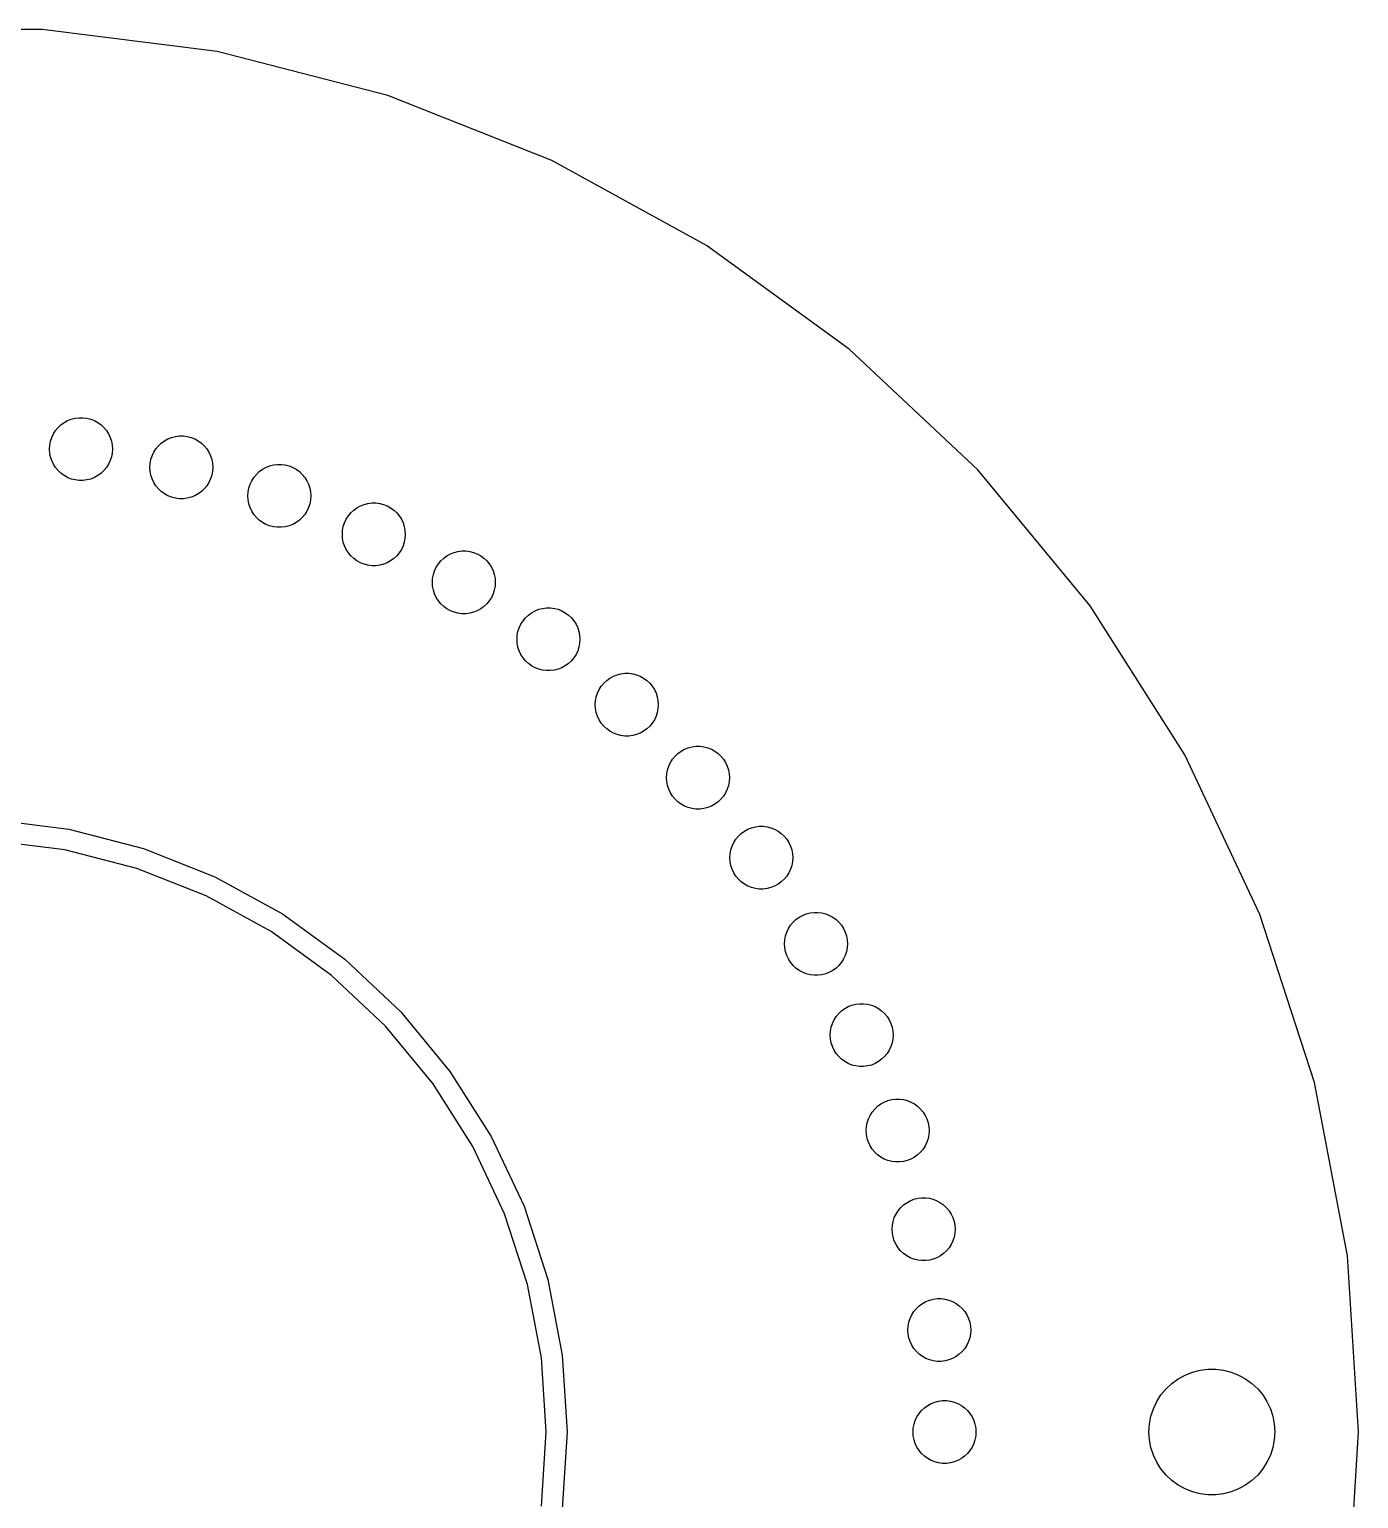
# Model space of a CAD drawing. Header units: metres. Extents: x -67 to 67, y -67 to 226.
# Drawn here: x 3.6 to 67, y -3.2 to 66.9 of the extents above; entities that cross this region are included whole.
import ezdxf

# ---------------------------------------------------------------- set-up
doc = ezdxf.new("R2010")
doc.units = ezdxf.units.M

msp = doc.modelspace()

# ---------------------------------------------------------------- linework, layer by layer
for p, q in [((4.20695, 66.8678), (-4.20695, 66.8678)), ((12.5545, 65.8132), (4.20695, 66.8678)), ((20.7041, 63.7208), (12.5545, 65.8132)), ((28.5272, 60.6234), (20.7041, 63.7208)), ((35.9004, 56.57), (28.5272, 60.6234)), ((42.7074, 51.6244), (35.9004, 56.57)), ((48.8409, 45.8647), (42.7074, 51.6244)), ((5.60329, 48.2855), (5.78574, 48.3323)), ((5.78574, 48.3323), (5.97263, 48.3559)), ((5.97263, 48.3559), (6.161, 48.3559)), ((6.161, 48.3559), (6.34789, 48.3323)), ((6.34789, 48.3323), (6.53033, 48.2855)), ((4.75235, 47.5815), (4.85329, 47.7406)), ((4.85329, 47.7406), (4.97336, 47.8857)), ((4.97336, 47.8857), (5.11067, 48.0147)), ((5.11067, 48.0147), (5.26308, 48.1254)), ((5.26308, 48.1254), (5.42815, 48.2161)), ((5.42815, 48.2161), (5.60329, 48.2855)), ((6.53033, 48.2855), (6.70549, 48.2161)), ((6.70549, 48.2161), (6.87056, 48.1254)), ((6.87056, 48.1254), (7.02295, 48.0147)), ((7.02295, 48.0147), (7.16026, 47.8857)), ((7.16026, 47.8857), (7.28033, 47.7406)), ((7.28033, 47.7406), (7.38127, 47.5815)), ((4.56682, 46.8589), (4.57864, 47.0469)), ((4.57864, 47.0469), (4.61394, 47.2319)), ((4.61394, 47.2319), (4.67215, 47.4111)), ((4.67215, 47.4111), (4.75235, 47.5815)), ((7.38127, 47.5815), (7.46149, 47.4111)), ((7.46149, 47.4111), (7.51968, 47.2319)), ((7.51968, 47.2319), (7.55499, 47.0469)), ((7.55499, 47.0469), (7.56682, 46.8589)), ((9.63921, 46.8684), (9.75929, 47.0135)), ((9.75929, 47.0135), (9.89661, 47.1425)), ((9.89661, 47.1425), (10.049, 47.2532)), ((10.049, 47.2532), (10.2141, 47.344)), ((10.2141, 47.344), (10.3892, 47.4133)), ((10.3892, 47.4133), (10.5717, 47.4602)), ((10.5717, 47.4602), (10.7585, 47.4838)), ((10.7585, 47.4838), (10.9469, 47.4838)), ((10.9469, 47.4838), (11.1338, 47.4602)), ((11.1338, 47.4602), (11.3163, 47.4133)), ((11.3163, 47.4133), (11.4914, 47.344)), ((11.4914, 47.344), (11.6565, 47.2532)), ((11.6565, 47.2532), (11.8089, 47.1425)), ((11.8089, 47.1425), (11.9462, 47.0135)), ((11.9462, 47.0135), (12.0663, 46.8684)), ((4.57864, 46.6709), (4.56682, 46.8589)), ((4.61394, 46.4859), (4.57864, 46.6709)), ((4.67215, 46.3067), (4.61394, 46.4859)), ((4.75235, 46.1363), (4.67215, 46.3067)), ((7.46149, 46.3067), (7.38127, 46.1363)), ((7.51968, 46.4859), (7.46149, 46.3067)), ((7.55499, 46.6709), (7.51968, 46.4859)), ((7.56682, 46.8589), (7.55499, 46.6709)), ((9.36456, 46.1747), (9.39986, 46.3598)), ((9.39986, 46.3598), (9.45807, 46.5389)), ((9.45807, 46.5389), (9.53828, 46.7094)), ((9.53828, 46.7094), (9.63921, 46.8684)), ((12.0663, 46.8684), (12.1672, 46.7094)), ((12.1672, 46.7094), (12.2474, 46.5389)), ((12.2474, 46.5389), (12.3056, 46.3598)), ((12.3056, 46.3598), (12.3409, 46.1747)), ((4.85329, 45.9772), (4.75235, 46.1363)), ((4.97336, 45.8321), (4.85329, 45.9772)), ((5.11067, 45.7031), (4.97336, 45.8321)), ((5.26308, 45.5924), (5.11067, 45.7031)), ((5.42815, 45.5016), (5.26308, 45.5924)), ((6.87056, 45.5924), (6.70549, 45.5016)), ((7.02295, 45.7031), (6.87056, 45.5924)), ((7.16026, 45.8321), (7.02295, 45.7031)), ((7.28033, 45.9772), (7.16026, 45.8321)), ((7.38127, 46.1363), (7.28033, 45.9772)), ((9.35274, 45.9867), (9.36456, 46.1747)), ((9.36456, 45.7987), (9.35274, 45.9867)), ((9.39986, 45.6137), (9.36456, 45.7987)), ((9.45807, 45.4346), (9.39986, 45.6137)), ((12.3056, 45.6137), (12.2474, 45.4346)), ((12.3409, 45.7987), (12.3056, 45.6137)), ((12.3409, 46.1747), (12.3527, 45.9867)), ((12.3527, 45.9867), (12.3409, 45.7987)), ((14.3101, 45.5088), (14.4302, 45.6539)), ((14.4302, 45.6539), (14.5675, 45.7829)), ((14.5675, 45.7829), (14.7199, 45.8936)), ((14.7199, 45.8936), (14.8849, 45.9843)), ((14.8849, 45.9843), (15.0601, 46.0537)), ((15.0601, 46.0537), (15.2426, 46.1005)), ((15.2426, 46.1005), (15.4294, 46.1241)), ((15.4294, 46.1241), (15.6178, 46.1241)), ((15.6178, 46.1241), (15.8047, 46.1005)), ((15.8047, 46.1005), (15.9872, 46.0537)), ((15.9872, 46.0537), (16.1623, 45.9843)), ((16.1623, 45.9843), (16.3274, 45.8936)), ((16.3274, 45.8936), (16.4798, 45.7829)), ((16.4798, 45.7829), (16.6171, 45.6539)), ((16.6171, 45.6539), (16.7372, 45.5088)), ((54.2041, 39.3816), (48.8409, 45.8647)), ((5.60329, 45.4323), (5.42815, 45.5016)), ((5.78574, 45.3855), (5.60329, 45.4323)), ((5.97263, 45.3618), (5.78574, 45.3855)), ((6.161, 45.3618), (5.97263, 45.3618)), ((6.34789, 45.3855), (6.161, 45.3618)), ((6.53033, 45.4323), (6.34789, 45.3855)), ((6.70549, 45.5016), (6.53033, 45.4323)), ((9.53828, 45.2641), (9.45807, 45.4346)), ((9.63921, 45.1051), (9.53828, 45.2641)), ((9.75929, 44.9599), (9.63921, 45.1051)), ((9.89661, 44.831), (9.75929, 44.9599)), ((10.049, 44.7202), (9.89661, 44.831)), ((11.8089, 44.831), (11.6565, 44.7202)), ((11.9462, 44.9599), (11.8089, 44.831)), ((12.0663, 45.1051), (11.9462, 44.9599)), ((12.1672, 45.2641), (12.0663, 45.1051)), ((12.2474, 45.4346), (12.1672, 45.2641)), ((14.0354, 44.8151), (14.0707, 45.0002)), ((14.0707, 45.0002), (14.129, 45.1793)), ((14.129, 45.1793), (14.2092, 45.3497)), ((14.2092, 45.3497), (14.3101, 45.5088)), ((16.7372, 45.5088), (16.8381, 45.3497)), ((16.8381, 45.3497), (16.9183, 45.1793)), ((16.9183, 45.1793), (16.9765, 45.0002)), ((16.9765, 45.0002), (17.0118, 44.8151)), ((10.2141, 44.6295), (10.049, 44.7202)), ((10.3892, 44.5602), (10.2141, 44.6295)), ((10.5717, 44.5133), (10.3892, 44.5602)), ((10.7585, 44.4897), (10.5717, 44.5133)), ((10.9469, 44.4897), (10.7585, 44.4897)), ((11.1338, 44.5133), (10.9469, 44.4897)), ((11.3163, 44.5602), (11.1338, 44.5133)), ((11.4914, 44.6295), (11.3163, 44.5602)), ((11.6565, 44.7202), (11.4914, 44.6295)), ((14.0236, 44.6271), (14.0354, 44.8151)), ((14.0354, 44.4391), (14.0236, 44.6271)), ((14.0707, 44.2541), (14.0354, 44.4391)), ((14.129, 44.0749), (14.0707, 44.2541)), ((16.9765, 44.2541), (16.9183, 44.0749)), ((17.0118, 44.4391), (16.9765, 44.2541)), ((17.0118, 44.8151), (17.0236, 44.6271)), ((17.0236, 44.6271), (17.0118, 44.4391)), ((19.2262, 44.0609), (19.3913, 44.1517)), ((19.3913, 44.1517), (19.5664, 44.221)), ((19.5664, 44.221), (19.7489, 44.2679)), ((19.7489, 44.2679), (19.9358, 44.2915)), ((19.9358, 44.2915), (20.1241, 44.2915)), ((20.1241, 44.2915), (20.311, 44.2679)), ((20.311, 44.2679), (20.4935, 44.221)), ((20.4935, 44.221), (20.6686, 44.1517)), ((20.6686, 44.1517), (20.8337, 44.0609)), ((14.2092, 43.9045), (14.129, 44.0749)), ((14.3101, 43.7454), (14.2092, 43.9045)), ((14.4302, 43.6003), (14.3101, 43.7454)), ((14.5675, 43.4713), (14.4302, 43.6003)), ((14.7199, 43.3606), (14.5675, 43.4713)), ((16.4798, 43.4713), (16.3274, 43.3606)), ((16.6171, 43.6003), (16.4798, 43.4713)), ((16.7372, 43.7454), (16.6171, 43.6003)), ((16.8381, 43.9045), (16.7372, 43.7454)), ((16.9183, 44.0749), (16.8381, 43.9045)), ((18.6353, 43.3466), (18.7155, 43.5171)), ((18.7155, 43.5171), (18.8164, 43.6761)), ((18.8164, 43.6761), (18.9365, 43.8212)), ((18.9365, 43.8212), (19.0738, 43.9502)), ((19.0738, 43.9502), (19.2262, 44.0609)), ((20.8337, 44.0609), (20.9861, 43.9502)), ((20.9861, 43.9502), (21.1234, 43.8212)), ((21.1234, 43.8212), (21.2435, 43.6761)), ((21.2435, 43.6761), (21.3444, 43.5171)), ((21.3444, 43.5171), (21.4246, 43.3466)), ((14.8849, 43.2699), (14.7199, 43.3606)), ((15.0601, 43.2005), (14.8849, 43.2699)), ((15.2426, 43.1537), (15.0601, 43.2005)), ((15.4294, 43.1301), (15.2426, 43.1537)), ((15.6178, 43.1301), (15.4294, 43.1301)), ((15.8047, 43.1537), (15.6178, 43.1301)), ((15.9872, 43.2005), (15.8047, 43.1537)), ((16.1623, 43.2699), (15.9872, 43.2005)), ((16.3274, 43.3606), (16.1623, 43.2699)), ((18.53, 42.7944), (18.5418, 42.9824)), ((18.5418, 42.6064), (18.53, 42.7944)), ((18.5418, 42.9824), (18.5771, 43.1675)), ((18.5771, 43.1675), (18.6353, 43.3466)), ((21.4246, 43.3466), (21.4828, 43.1675)), ((21.4828, 43.1675), (21.5181, 42.9824)), ((21.5181, 42.9824), (21.53, 42.7944)), ((21.53, 42.7944), (21.5181, 42.6064)), ((18.5771, 42.4214), (18.5418, 42.6064)), ((18.6353, 42.2422), (18.5771, 42.4214)), ((18.7155, 42.0718), (18.6353, 42.2422)), ((18.8164, 41.9128), (18.7155, 42.0718)), ((21.3444, 42.0718), (21.2435, 41.9128)), ((21.4246, 42.2422), (21.3444, 42.0718)), ((21.4828, 42.4214), (21.4246, 42.2422)), ((21.5181, 42.6064), (21.4828, 42.4214)), ((18.9365, 41.7676), (18.8164, 41.9128)), ((19.0738, 41.6387), (18.9365, 41.7676)), ((19.2262, 41.5279), (19.0738, 41.6387)), ((19.3913, 41.4372), (19.2262, 41.5279)), ((19.5664, 41.3678), (19.3913, 41.4372)), ((19.7489, 41.321), (19.5664, 41.3678)), ((20.4935, 41.3678), (20.311, 41.321)), ((20.6686, 41.4372), (20.4935, 41.3678)), ((20.8337, 41.5279), (20.6686, 41.4372)), ((20.9861, 41.6387), (20.8337, 41.5279)), ((21.1234, 41.7676), (20.9861, 41.6387)), ((21.2435, 41.9128), (21.1234, 41.7676)), ((23.0095, 41.2307), (23.1104, 41.3898)), ((23.1104, 41.3898), (23.2305, 41.5349)), ((23.2305, 41.5349), (23.3678, 41.6639)), ((23.3678, 41.6639), (23.5202, 41.7746)), ((23.5202, 41.7746), (23.6853, 41.8654)), ((23.6853, 41.8654), (23.8604, 41.9347)), ((23.8604, 41.9347), (24.0429, 41.9815)), ((24.0429, 41.9815), (24.2298, 42.0052)), ((24.2298, 42.0052), (24.4181, 42.0052)), ((24.4181, 42.0052), (24.605, 41.9815)), ((24.605, 41.9815), (24.7875, 41.9347)), ((24.7875, 41.9347), (24.9626, 41.8654)), ((24.9626, 41.8654), (25.1277, 41.7746)), ((25.1277, 41.7746), (25.2801, 41.6639)), ((25.2801, 41.6639), (25.4174, 41.5349)), ((25.4174, 41.5349), (25.5375, 41.3898)), ((25.5375, 41.3898), (25.6384, 41.2307)), ((19.9358, 41.2974), (19.7489, 41.321)), ((20.1241, 41.2974), (19.9358, 41.2974)), ((20.311, 41.321), (20.1241, 41.2974)), ((22.824, 40.5081), (22.8358, 40.6961)), ((22.8358, 40.6961), (22.8711, 40.8811)), ((22.8711, 40.8811), (22.9293, 41.0603)), ((22.9293, 41.0603), (23.0095, 41.2307)), ((25.6384, 41.2307), (25.7186, 41.0603)), ((25.7186, 41.0603), (25.7768, 40.8811)), ((25.7768, 40.8811), (25.8121, 40.6961)), ((25.8121, 40.6961), (25.824, 40.5081)), ((22.8358, 40.3201), (22.824, 40.5081)), ((22.8711, 40.1351), (22.8358, 40.3201)), ((22.9293, 39.9559), (22.8711, 40.1351)), ((23.0095, 39.7855), (22.9293, 39.9559)), ((25.7186, 39.9559), (25.6384, 39.7855)), ((25.7768, 40.1351), (25.7186, 39.9559)), ((25.8121, 40.3201), (25.7768, 40.1351)), ((25.824, 40.5081), (25.8121, 40.3201)), ((23.1104, 39.6264), (23.0095, 39.7855)), ((23.2305, 39.4813), (23.1104, 39.6264)), ((23.3678, 39.3523), (23.2305, 39.4813)), ((23.5202, 39.2416), (23.3678, 39.3523)), ((23.6853, 39.1509), (23.5202, 39.2416)), ((25.1277, 39.2416), (24.9626, 39.1509)), ((25.2801, 39.3523), (25.1277, 39.2416)), ((25.4174, 39.4813), (25.2801, 39.3523)), ((25.5375, 39.6264), (25.4174, 39.4813)), ((25.6384, 39.7855), (25.5375, 39.6264)), ((27.8966, 39.219), (28.079, 39.2658)), ((28.079, 39.2658), (28.2659, 39.2894)), ((28.2659, 39.2894), (28.4543, 39.2894)), ((28.4543, 39.2894), (28.6412, 39.2658)), ((28.6412, 39.2658), (28.8236, 39.219)), ((58.7125, 32.2775), (54.2041, 39.3816)), ((23.8604, 39.0815), (23.6853, 39.1509)), ((24.0429, 39.0347), (23.8604, 39.0815)), ((24.2298, 39.0111), (24.0429, 39.0347)), ((24.4181, 39.0111), (24.2298, 39.0111)), ((24.605, 39.0347), (24.4181, 39.0111)), ((24.7875, 39.0815), (24.605, 39.0347)), ((24.9626, 39.1509), (24.7875, 39.0815)), ((27.0457, 38.515), (27.1466, 38.6741)), ((27.1466, 38.6741), (27.2667, 38.8192)), ((27.2667, 38.8192), (27.404, 38.9482)), ((27.404, 38.9482), (27.5564, 39.0589)), ((27.5564, 39.0589), (27.7215, 39.1496)), ((27.7215, 39.1496), (27.8966, 39.219)), ((28.8236, 39.219), (28.9988, 39.1496)), ((28.9988, 39.1496), (29.1639, 39.0589)), ((29.1639, 39.0589), (29.3163, 38.9482)), ((29.3163, 38.9482), (29.4536, 38.8192)), ((29.4536, 38.8192), (29.5736, 38.6741)), ((29.5736, 38.6741), (29.6746, 38.515)), ((26.8601, 37.7924), (26.8719, 37.9804)), ((26.8719, 37.9804), (26.9072, 38.1654)), ((26.9072, 38.1654), (26.9655, 38.3446)), ((26.9655, 38.3446), (27.0457, 38.515)), ((29.6746, 38.515), (29.7548, 38.3446)), ((29.7548, 38.3446), (29.813, 38.1654)), ((29.813, 38.1654), (29.8483, 37.9804)), ((29.8483, 37.9804), (29.8601, 37.7924)), ((26.8719, 37.6044), (26.8601, 37.7924)), ((26.9072, 37.4194), (26.8719, 37.6044)), ((26.9655, 37.2402), (26.9072, 37.4194)), ((27.0457, 37.0698), (26.9655, 37.2402)), ((29.7548, 37.2402), (29.6746, 37.0698)), ((29.813, 37.4194), (29.7548, 37.2402)), ((29.8483, 37.6044), (29.813, 37.4194)), ((29.8601, 37.7924), (29.8483, 37.6044)), ((27.1466, 36.9107), (27.0457, 37.0698)), ((27.2667, 36.7656), (27.1466, 36.9107)), ((27.404, 36.6366), (27.2667, 36.7656)), ((27.5564, 36.5259), (27.404, 36.6366)), ((27.7215, 36.4352), (27.5564, 36.5259)), ((27.8966, 36.3658), (27.7215, 36.4352)), ((28.9988, 36.4352), (28.8236, 36.3658)), ((29.1639, 36.5259), (28.9988, 36.4352)), ((29.3163, 36.6366), (29.1639, 36.5259)), ((29.4536, 36.7656), (29.3163, 36.6366)), ((29.5736, 36.9107), (29.4536, 36.7656)), ((29.6746, 37.0698), (29.5736, 36.9107)), ((28.079, 36.319), (27.8966, 36.3658)), ((28.2659, 36.2954), (28.079, 36.319)), ((28.4543, 36.2954), (28.2659, 36.2954)), ((28.6412, 36.319), (28.4543, 36.2954)), ((28.8236, 36.3658), (28.6412, 36.319)), ((31.0022, 35.7029), (31.1395, 35.8318)), ((31.1395, 35.8318), (31.2919, 35.9426)), ((31.2919, 35.9426), (31.457, 36.0333)), ((31.457, 36.0333), (31.6321, 36.1027)), ((31.6321, 36.1027), (31.8146, 36.1495)), ((31.8146, 36.1495), (32.0015, 36.1731)), ((32.0015, 36.1731), (32.1898, 36.1731)), ((32.1898, 36.1731), (32.3767, 36.1495)), ((32.3767, 36.1495), (32.5592, 36.1027)), ((32.5592, 36.1027), (32.7343, 36.0333)), ((32.7343, 36.0333), (32.8994, 35.9426)), ((32.8994, 35.9426), (33.0518, 35.8318)), ((33.0518, 35.8318), (33.1891, 35.7029)), ((30.6075, 34.8641), (30.6428, 35.0491)), ((30.6428, 35.0491), (30.701, 35.2283)), ((30.701, 35.2283), (30.7812, 35.3987)), ((30.7812, 35.3987), (30.8821, 35.5578)), ((30.8821, 35.5578), (31.0022, 35.7029)), ((33.1891, 35.7029), (33.3092, 35.5578)), ((33.3092, 35.5578), (33.4101, 35.3987)), ((33.4101, 35.3987), (33.4903, 35.2283)), ((33.4903, 35.2283), (33.5485, 35.0491)), ((33.5485, 35.0491), (33.5838, 34.8641)), ((30.5957, 34.6761), (30.6075, 34.8641)), ((30.6075, 34.4881), (30.5957, 34.6761)), ((30.6428, 34.303), (30.6075, 34.4881)), ((33.5838, 34.4881), (33.5485, 34.303)), ((33.5838, 34.8641), (33.5957, 34.6761)), ((33.5957, 34.6761), (33.5838, 34.4881)), ((30.701, 34.1239), (30.6428, 34.303)), ((30.7812, 33.9534), (30.701, 34.1239)), ((30.8821, 33.7944), (30.7812, 33.9534)), ((31.0022, 33.6493), (30.8821, 33.7944)), ((31.1395, 33.5203), (31.0022, 33.6493)), ((33.1891, 33.6493), (33.0518, 33.5203)), ((33.3092, 33.7944), (33.1891, 33.6493)), ((33.4101, 33.9534), (33.3092, 33.7944)), ((33.4903, 34.1239), (33.4101, 33.9534)), ((33.5485, 34.303), (33.4903, 34.1239)), ((31.2919, 33.4096), (31.1395, 33.5203)), ((31.457, 33.3188), (31.2919, 33.4096)), ((31.6321, 33.2495), (31.457, 33.3188)), ((31.8146, 33.2027), (31.6321, 33.2495)), ((32.0015, 33.179), (31.8146, 33.2027)), ((32.1898, 33.179), (32.0015, 33.179)), ((32.3767, 33.2027), (32.1898, 33.179)), ((32.5592, 33.2495), (32.3767, 33.2027)), ((32.7343, 33.3188), (32.5592, 33.2495)), ((32.8994, 33.4096), (32.7343, 33.3188)), ((33.0518, 33.5203), (32.8994, 33.4096)), ((34.3975, 32.219), (34.5348, 32.3479)), ((34.5348, 32.3479), (34.6872, 32.4587)), ((34.6872, 32.4587), (34.8523, 32.5494)), ((34.8523, 32.5494), (35.0275, 32.6188)), ((35.0275, 32.6188), (35.2099, 32.6656)), ((35.2099, 32.6656), (35.3968, 32.6892)), ((35.3968, 32.6892), (35.5852, 32.6892)), ((35.5852, 32.6892), (35.772, 32.6656)), ((35.772, 32.6656), (35.9545, 32.6188)), ((35.9545, 32.6188), (36.1297, 32.5494)), ((36.1297, 32.5494), (36.2947, 32.4587)), ((36.2947, 32.4587), (36.4471, 32.3479)), ((36.4471, 32.3479), (36.5844, 32.219)), ((62.295, 24.6643), (58.7125, 32.2775)), ((34.0028, 31.3802), (34.0381, 31.5652)), ((34.0381, 31.5652), (34.0963, 31.7444)), ((34.0963, 31.7444), (34.1765, 31.9148)), ((34.1765, 31.9148), (34.2775, 32.0739)), ((34.2775, 32.0739), (34.3975, 32.219)), ((36.5844, 32.219), (36.7045, 32.0739)), ((36.7045, 32.0739), (36.8054, 31.9148)), ((36.8054, 31.9148), (36.8856, 31.7444)), ((36.8856, 31.7444), (36.9438, 31.5652)), ((36.9438, 31.5652), (36.9792, 31.3802)), ((33.991, 31.1922), (34.0028, 31.3802)), ((34.0028, 31.0042), (33.991, 31.1922)), ((34.0381, 30.8192), (34.0028, 31.0042)), ((36.9792, 31.0042), (36.9438, 30.8192)), ((36.9792, 31.3802), (36.991, 31.1922)), ((36.991, 31.1922), (36.9792, 31.0042)), ((34.0963, 30.64), (34.0381, 30.8192)), ((34.1765, 30.4695), (34.0963, 30.64)), ((34.2775, 30.3105), (34.1765, 30.4695)), ((34.3975, 30.1654), (34.2775, 30.3105)), ((34.5348, 30.0364), (34.3975, 30.1654)), ((36.5844, 30.1654), (36.4471, 30.0364)), ((36.7045, 30.3105), (36.5844, 30.1654)), ((36.8054, 30.4695), (36.7045, 30.3105)), ((36.8856, 30.64), (36.8054, 30.4695)), ((36.9438, 30.8192), (36.8856, 30.64)), ((34.6872, 29.9257), (34.5348, 30.0364)), ((34.8523, 29.8349), (34.6872, 29.9257)), ((35.0275, 29.7656), (34.8523, 29.8349)), ((35.2099, 29.7188), (35.0275, 29.7656)), ((35.3968, 29.6951), (35.2099, 29.7188)), ((35.5852, 29.6951), (35.3968, 29.6951)), ((35.772, 29.7188), (35.5852, 29.6951)), ((35.9545, 29.7656), (35.772, 29.7188)), ((36.1297, 29.8349), (35.9545, 29.7656)), ((36.2947, 29.9257), (36.1297, 29.8349)), ((36.4471, 30.0364), (36.2947, 29.9257)), ((1.83661, 29.1923), (5.4809, 28.7319)), ((5.4809, 28.7319), (9.03874, 27.8184)), ((37.7063, 28.6441), (37.8714, 28.7349)), ((37.8714, 28.7349), (38.0466, 28.8042)), ((38.0466, 28.8042), (38.229, 28.8511)), ((38.229, 28.8511), (38.4159, 28.8747)), ((38.4159, 28.8747), (38.6043, 28.8747)), ((38.6043, 28.8747), (38.7912, 28.8511)), ((38.7912, 28.8511), (38.9736, 28.8042)), ((38.9736, 28.8042), (39.1488, 28.7349)), ((39.1488, 28.7349), (39.3138, 28.6441)), ((5.29352, 27.7496), (1.77382, 28.1942)), ((37.1154, 27.9298), (37.1956, 28.1003)), ((37.1956, 28.1003), (37.2966, 28.2593)), ((37.2966, 28.2593), (37.4166, 28.4045)), ((37.4166, 28.4045), (37.5539, 28.5334)), ((37.5539, 28.5334), (37.7063, 28.6441)), ((39.3138, 28.6441), (39.4662, 28.5334)), ((39.4662, 28.5334), (39.6035, 28.4045)), ((39.6035, 28.4045), (39.7236, 28.2593)), ((39.7236, 28.2593), (39.8245, 28.1003)), ((39.8245, 28.1003), (39.9048, 27.9298)), ((8.72972, 26.8673), (5.29352, 27.7496)), ((9.03874, 27.8184), (12.454, 26.4662)), ((37.0101, 27.3776), (37.0219, 27.5656)), ((37.0219, 27.1896), (37.0101, 27.3776)), ((37.0219, 27.5656), (37.0572, 27.7507)), ((37.0572, 27.7507), (37.1154, 27.9298)), ((39.9048, 27.9298), (39.963, 27.7507)), ((39.963, 27.7507), (39.9983, 27.5656)), ((39.9983, 27.5656), (40.0101, 27.3776)), ((40.0101, 27.3776), (39.9983, 27.1896)), ((12.0283, 25.5614), (8.72972, 26.8673)), ((37.0572, 27.0046), (37.0219, 27.1896)), ((37.1154, 26.8255), (37.0572, 27.0046)), ((37.1956, 26.655), (37.1154, 26.8255)), ((37.2966, 26.496), (37.1956, 26.655)), ((39.8245, 26.655), (39.7236, 26.496)), ((39.9048, 26.8255), (39.8245, 26.655)), ((39.963, 27.0046), (39.9048, 26.8255)), ((39.9983, 27.1896), (39.963, 27.0046)), ((12.454, 26.4662), (15.6729, 24.6966)), ((37.4166, 26.3508), (37.2966, 26.496)), ((37.5539, 26.2219), (37.4166, 26.3508)), ((37.7063, 26.1111), (37.5539, 26.2219)), ((37.8714, 26.0204), (37.7063, 26.1111)), ((38.0466, 25.951), (37.8714, 26.0204)), ((38.229, 25.9042), (38.0466, 25.951)), ((38.9736, 25.951), (38.7912, 25.9042)), ((39.1488, 26.0204), (38.9736, 25.951)), ((39.3138, 26.1111), (39.1488, 26.0204)), ((39.4662, 26.2219), (39.3138, 26.1111)), ((39.6035, 26.3508), (39.4662, 26.2219)), ((39.7236, 26.496), (39.6035, 26.3508)), ((15.1371, 23.8523), (12.0283, 25.5614)), ((38.4159, 25.8806), (38.229, 25.9042)), ((38.6043, 25.8806), (38.4159, 25.8806)), ((38.7912, 25.9042), (38.6043, 25.8806)), ((15.6729, 24.6966), (18.6446, 22.5375)), ((40.1648, 24.4287), (40.3172, 24.5394)), ((40.3172, 24.5394), (40.4823, 24.6301)), ((40.4823, 24.6301), (40.6574, 24.6995)), ((40.6574, 24.6995), (40.8399, 24.7463)), ((40.8399, 24.7463), (41.0268, 24.7699)), ((41.0268, 24.7699), (41.2152, 24.7699)), ((41.2152, 24.7699), (41.402, 24.7463)), ((41.402, 24.7463), (41.5845, 24.6995)), ((41.5845, 24.6995), (41.7596, 24.6301)), ((41.7596, 24.6301), (41.9247, 24.5394)), ((41.9247, 24.5394), (42.0771, 24.4287)), ((64.8951, 16.6622), (62.295, 24.6643)), ((18.0072, 21.767), (15.1371, 23.8523)), ((39.6681, 23.6459), (39.7263, 23.8251)), ((39.7263, 23.8251), (39.8065, 23.9955)), ((39.8065, 23.9955), (39.9074, 24.1546)), ((39.9074, 24.1546), (40.0275, 24.2997)), ((40.0275, 24.2997), (40.1648, 24.4287)), ((42.0771, 24.4287), (42.2144, 24.2997)), ((42.2144, 24.2997), (42.3345, 24.1546)), ((42.3345, 24.1546), (42.4354, 23.9955)), ((42.4354, 23.9955), (42.5156, 23.8251)), ((42.5156, 23.8251), (42.5739, 23.6459)), ((39.621, 23.2729), (39.6328, 23.4609)), ((39.6328, 23.0849), (39.621, 23.2729)), ((39.6328, 23.4609), (39.6681, 23.6459)), ((42.5739, 23.6459), (42.6091, 23.4609)), ((42.6091, 23.4609), (42.621, 23.2729)), ((42.621, 23.2729), (42.6091, 23.0849)), ((18.6446, 22.5375), (21.3223, 20.023)), ((39.6681, 22.8999), (39.6328, 23.0849)), ((39.7263, 22.7207), (39.6681, 22.8999)), ((39.8065, 22.5503), (39.7263, 22.7207)), ((39.9074, 22.3912), (39.8065, 22.5503)), ((42.4354, 22.5503), (42.3345, 22.3912)), ((42.5156, 22.7207), (42.4354, 22.5503)), ((42.5739, 22.8999), (42.5156, 22.7207)), ((42.6091, 23.0849), (42.5739, 22.8999)), ((20.5934, 19.3385), (18.0072, 21.767)), ((40.0275, 22.2461), (39.9074, 22.3912)), ((40.1648, 22.1171), (40.0275, 22.2461)), ((40.3172, 22.0064), (40.1648, 22.1171)), ((40.4823, 21.9156), (40.3172, 22.0064)), ((40.6574, 21.8463), (40.4823, 21.9156)), ((40.8399, 21.7995), (40.6574, 21.8463)), ((41.0268, 21.7758), (40.8399, 21.7995)), ((41.2152, 21.7758), (41.0268, 21.7758)), ((41.402, 21.7995), (41.2152, 21.7758)), ((41.5845, 21.8463), (41.402, 21.7995)), ((41.7596, 21.9156), (41.5845, 21.8463)), ((41.9247, 22.0064), (41.7596, 21.9156)), ((42.0771, 22.1171), (41.9247, 22.0064)), ((42.2144, 22.2461), (42.0771, 22.1171)), ((42.3345, 22.3912), (42.2144, 22.2461)), ((42.6573, 20.2787), (42.8324, 20.348)), ((42.8324, 20.348), (43.0149, 20.3949)), ((43.0149, 20.3949), (43.2018, 20.4185)), ((43.2018, 20.4185), (43.3902, 20.4185)), ((43.3902, 20.4185), (43.577, 20.3949)), ((43.577, 20.3949), (43.7595, 20.348)), ((43.7595, 20.348), (43.9346, 20.2787)), ((21.3223, 20.023), (23.6637, 17.1927)), ((41.9013, 19.4736), (41.9815, 19.6441)), ((41.9815, 19.6441), (42.0824, 19.8031)), ((42.0824, 19.8031), (42.2025, 19.9483)), ((42.2025, 19.9483), (42.3398, 20.0772)), ((42.3398, 20.0772), (42.4922, 20.1879)), ((42.4922, 20.1879), (42.6573, 20.2787)), ((43.9346, 20.2787), (44.0997, 20.1879)), ((44.0997, 20.1879), (44.2521, 20.0772)), ((44.2521, 20.0772), (44.3894, 19.9483)), ((44.3894, 19.9483), (44.5095, 19.8031)), ((44.5095, 19.8031), (44.6104, 19.6441)), ((44.6104, 19.6441), (44.6906, 19.4736)), ((22.8547, 16.6049), (20.5934, 19.3385)), ((41.796, 18.9214), (41.8078, 19.1094)), ((41.8078, 18.7334), (41.796, 18.9214)), ((41.8078, 19.1094), (41.8431, 19.2945)), ((41.8431, 19.2945), (41.9013, 19.4736)), ((44.6906, 19.4736), (44.7488, 19.2945)), ((44.7488, 19.2945), (44.7841, 19.1094)), ((44.7841, 19.1094), (44.796, 18.9214)), ((44.796, 18.9214), (44.7841, 18.7334)), ((41.8431, 18.5484), (41.8078, 18.7334)), ((41.9013, 18.3692), (41.8431, 18.5484)), ((41.9815, 18.1988), (41.9013, 18.3692)), ((44.6906, 18.3692), (44.6104, 18.1988)), ((44.7488, 18.5484), (44.6906, 18.3692)), ((44.7841, 18.7334), (44.7488, 18.5484)), ((42.0824, 18.0398), (41.9815, 18.1988)), ((42.2025, 17.8946), (42.0824, 18.0398)), ((42.3398, 17.7657), (42.2025, 17.8946)), ((42.4922, 17.655), (42.3398, 17.7657)), ((42.6573, 17.5642), (42.4922, 17.655)), ((42.8324, 17.4949), (42.6573, 17.5642)), ((43.9346, 17.5642), (43.7595, 17.4949)), ((44.0997, 17.655), (43.9346, 17.5642)), ((44.2521, 17.7657), (44.0997, 17.655)), ((44.3894, 17.8946), (44.2521, 17.7657)), ((44.5095, 18.0398), (44.3894, 17.8946)), ((44.6104, 18.1988), (44.5095, 18.0398)), ((23.6637, 17.1927), (25.632, 14.0913)), ((43.0149, 17.448), (42.8324, 17.4949)), ((43.2018, 17.4244), (43.0149, 17.448)), ((43.3902, 17.4244), (43.2018, 17.4244)), ((43.577, 17.448), (43.3902, 17.4244)), ((43.7595, 17.4949), (43.577, 17.448)), ((24.7557, 13.6095), (22.8547, 16.6049)), ((66.4717, 8.39732), (64.8951, 16.6622)), ((43.9186, 15.3962), (44.0559, 15.5252)), ((44.0559, 15.5252), (44.2083, 15.6359)), ((44.2083, 15.6359), (44.3734, 15.7267)), ((44.3734, 15.7267), (44.5485, 15.796)), ((44.5485, 15.796), (44.7309, 15.8428)), ((44.7309, 15.8428), (44.9178, 15.8665)), ((44.9178, 15.8665), (45.1062, 15.8665)), ((45.1062, 15.8665), (45.2931, 15.8428)), ((45.2931, 15.8428), (45.4755, 15.796)), ((45.4755, 15.796), (45.6507, 15.7267)), ((45.6507, 15.7267), (45.8158, 15.6359)), ((45.8158, 15.6359), (45.9682, 15.5252)), ((45.9682, 15.5252), (46.1055, 15.3962)), ((43.5238, 14.5574), (43.5591, 14.7424)), ((43.5591, 14.7424), (43.6174, 14.9216)), ((43.6174, 14.9216), (43.6976, 15.0921)), ((43.6976, 15.0921), (43.7985, 15.2511)), ((43.7985, 15.2511), (43.9186, 15.3962)), ((46.1055, 15.3962), (46.2255, 15.2511)), ((46.2255, 15.2511), (46.3265, 15.0921)), ((46.3265, 15.0921), (46.4067, 14.9216)), ((46.4067, 14.9216), (46.4649, 14.7424)), ((46.4649, 14.7424), (46.5002, 14.5574)), ((25.632, 14.0913), (27.196, 10.7676)), ((43.512, 14.3694), (43.5238, 14.5574)), ((43.5238, 14.1814), (43.512, 14.3694)), ((43.5591, 13.9964), (43.5238, 14.1814)), ((46.5002, 14.1814), (46.4649, 13.9964)), ((46.5002, 14.5574), (46.512, 14.3694)), ((46.512, 14.3694), (46.5002, 14.1814)), ((26.2662, 10.3995), (24.7557, 13.6095)), ((43.6174, 13.8172), (43.5591, 13.9964)), ((43.6976, 13.6468), (43.6174, 13.8172)), ((43.7985, 13.4877), (43.6976, 13.6468)), ((43.9186, 13.3426), (43.7985, 13.4877)), ((44.0559, 13.2137), (43.9186, 13.3426)), ((46.1055, 13.3426), (45.9682, 13.2137)), ((46.2255, 13.4877), (46.1055, 13.3426)), ((46.3265, 13.6468), (46.2255, 13.4877)), ((46.4067, 13.8172), (46.3265, 13.6468)), ((46.4649, 13.9964), (46.4067, 13.8172)), ((44.2083, 13.1029), (44.0559, 13.2137)), ((44.3734, 13.0122), (44.2083, 13.1029)), ((44.5485, 12.9428), (44.3734, 13.0122)), ((44.7309, 12.896), (44.5485, 12.9428)), ((44.9178, 12.8724), (44.7309, 12.896)), ((45.1062, 12.8724), (44.9178, 12.8724)), ((45.2931, 12.896), (45.1062, 12.8724)), ((45.4755, 12.9428), (45.2931, 12.896)), ((45.6507, 13.0122), (45.4755, 12.9428)), ((45.8158, 13.1029), (45.6507, 13.0122)), ((45.9682, 13.2137), (45.8158, 13.1029)), ((27.196, 10.7676), (28.3311, 7.27417)), ((44.9365, 10.3877), (45.0374, 10.5468)), ((45.0374, 10.5468), (45.1575, 10.6919)), ((45.1575, 10.6919), (45.2948, 10.8208)), ((45.2948, 10.8208), (45.4472, 10.9316)), ((45.4472, 10.9316), (45.6123, 11.0223)), ((45.6123, 11.0223), (45.7874, 11.0917)), ((45.7874, 11.0917), (45.9698, 11.1385)), ((45.9698, 11.1385), (46.1567, 11.1621)), ((46.1567, 11.1621), (46.3451, 11.1621)), ((46.3451, 11.1621), (46.532, 11.1385)), ((46.532, 11.1385), (46.7144, 11.0917)), ((46.7144, 11.0917), (46.8896, 11.0223)), ((46.8896, 11.0223), (47.0547, 10.9316)), ((47.0547, 10.9316), (47.2071, 10.8208)), ((47.2071, 10.8208), (47.3444, 10.6919)), ((47.3444, 10.6919), (47.4644, 10.5468)), ((47.4644, 10.5468), (47.5654, 10.3877)), ((27.3625, 7.02548), (26.2662, 10.3995)), ((44.7509, 9.66508), (44.7628, 9.85307)), ((44.7628, 9.85307), (44.798, 10.0381)), ((44.798, 10.0381), (44.8563, 10.2173)), ((44.8563, 10.2173), (44.9365, 10.3877)), ((47.5654, 10.3877), (47.6456, 10.2173)), ((47.6456, 10.2173), (47.7038, 10.0381)), ((47.7038, 10.0381), (47.7391, 9.85307)), ((47.7391, 9.85307), (47.7509, 9.66508)), ((44.7628, 9.47708), (44.7509, 9.66508)), ((44.798, 9.29204), (44.7628, 9.47708)), ((44.8563, 9.11288), (44.798, 9.29204)), ((44.9365, 8.94244), (44.8563, 9.11288)), ((47.6456, 9.11288), (47.5654, 8.94244)), ((47.7038, 9.29204), (47.6456, 9.11288)), ((47.7391, 9.47708), (47.7038, 9.29204)), ((47.7509, 9.66508), (47.7391, 9.47708)), ((45.0374, 8.7834), (44.9365, 8.94244)), ((45.1575, 8.63826), (45.0374, 8.7834)), ((45.2948, 8.50931), (45.1575, 8.63826)), ((45.4472, 8.39859), (45.2948, 8.50931)), ((47.2071, 8.50931), (47.0547, 8.39859)), ((47.3444, 8.63826), (47.2071, 8.50931)), ((47.4644, 8.7834), (47.3444, 8.63826)), ((47.5654, 8.94244), (47.4644, 8.7834)), ((45.6123, 8.30783), (45.4472, 8.39859)), ((45.7874, 8.23849), (45.6123, 8.30783)), ((45.9698, 8.19165), (45.7874, 8.23849)), ((46.1567, 8.16803), (45.9698, 8.19165)), ((46.3451, 8.16803), (46.1567, 8.16803)), ((46.532, 8.19165), (46.3451, 8.16803)), ((46.7144, 8.23849), (46.532, 8.19165)), ((46.8896, 8.30783), (46.7144, 8.23849)), ((47.0547, 8.39859), (46.8896, 8.30783)), ((67, 0), (66.4717, 8.39732)), ((28.0272, 3.54065), (27.3625, 7.02548)), ((28.3311, 7.27417), (29.0193, 3.66599)), ((46.536, 6.28487), (46.7185, 6.33171)), ((46.7185, 6.33171), (46.9054, 6.35533)), ((46.9054, 6.35533), (47.0938, 6.35533)), ((47.0938, 6.35533), (47.2806, 6.33171)), ((47.2806, 6.33171), (47.4631, 6.28487)), ((45.6851, 5.58092), (45.786, 5.73996)), ((45.786, 5.73996), (45.9061, 5.8851)), ((45.9061, 5.8851), (46.0434, 6.01405)), ((46.0434, 6.01405), (46.1958, 6.12477)), ((46.1958, 6.12477), (46.3609, 6.21553)), ((46.3609, 6.21553), (46.536, 6.28487)), ((47.4631, 6.28487), (47.6382, 6.21553)), ((47.6382, 6.21553), (47.8033, 6.12477)), ((47.8033, 6.12477), (47.9557, 6.01405)), ((47.9557, 6.01405), (48.093, 5.8851)), ((48.093, 5.8851), (48.2131, 5.73996)), ((48.2131, 5.73996), (48.314, 5.58092)), ((45.4996, 4.85829), (45.5114, 5.04628)), ((45.5114, 5.04628), (45.5467, 5.23132)), ((45.5467, 5.23132), (45.6049, 5.41048)), ((45.6049, 5.41048), (45.6851, 5.58092)), ((48.314, 5.58092), (48.3942, 5.41048)), ((48.3942, 5.41048), (48.4524, 5.23132)), ((48.4524, 5.23132), (48.4877, 5.04628)), ((48.4877, 5.04628), (48.4996, 4.85829)), ((45.5114, 4.67029), (45.4996, 4.85829)), ((45.5467, 4.48524), (45.5114, 4.67029)), ((45.6049, 4.30609), (45.5467, 4.48524)), ((45.6851, 4.13565), (45.6049, 4.30609)), ((48.3942, 4.30609), (48.314, 4.13565)), ((48.4524, 4.48524), (48.3942, 4.30609)), ((48.4877, 4.67029), (48.4524, 4.48524)), ((48.4996, 4.85829), (48.4877, 4.67029)), ((28.25, 0), (28.0272, 3.54065)), ((29.0193, 3.66599), (29.25, 0)), ((45.786, 3.97661), (45.6851, 4.13565)), ((45.9061, 3.83147), (45.786, 3.97661)), ((46.0434, 3.70251), (45.9061, 3.83147)), ((46.1958, 3.5918), (46.0434, 3.70251)), ((46.3609, 3.50104), (46.1958, 3.5918)), ((47.8033, 3.5918), (47.6382, 3.50104)), ((47.9557, 3.70251), (47.8033, 3.5918)), ((48.093, 3.83147), (47.9557, 3.70251)), ((48.2131, 3.97661), (48.093, 3.83147)), ((48.314, 4.13565), (48.2131, 3.97661)), ((46.536, 3.4317), (46.3609, 3.50104)), ((46.7185, 3.38486), (46.536, 3.4317)), ((46.9054, 3.36125), (46.7185, 3.38486)), ((47.0938, 3.36125), (46.9054, 3.36125)), ((47.2806, 3.38486), (47.0938, 3.36125)), ((47.4631, 3.4317), (47.2806, 3.38486)), ((47.6382, 3.50104), (47.4631, 3.4317)), ((58.7227, 2.71448), (59.0729, 2.85316)), ((59.0729, 2.85316), (59.4379, 2.94685)), ((59.4379, 2.94685), (59.8116, 2.99408)), ((59.8116, 2.99408), (60.1884, 2.99408)), ((60.1884, 2.99408), (60.5621, 2.94685)), ((60.5621, 2.94685), (60.927, 2.85316)), ((60.927, 2.85316), (61.2773, 2.71448)), ((57.8131, 2.05363), (58.0877, 2.31154)), ((58.0877, 2.31154), (58.3925, 2.53297)), ((58.3925, 2.53297), (58.7227, 2.71448)), ((61.2773, 2.71448), (61.6075, 2.53297)), ((61.6075, 2.53297), (61.9123, 2.31154)), ((61.9123, 2.31154), (62.1869, 2.05363)), ((46.6113, 1.35724), (46.7865, 1.42657)), ((46.7865, 1.42657), (46.9689, 1.47342)), ((46.9689, 1.47342), (47.1558, 1.49704)), ((47.1558, 1.49704), (47.3442, 1.49704)), ((47.3442, 1.49704), (47.5311, 1.47342)), ((47.5311, 1.47342), (47.7135, 1.42657)), ((47.7135, 1.42657), (47.8887, 1.35724)), ((57.2107, 1.10437), (57.3711, 1.44525)), ((57.3711, 1.44525), (57.5729, 1.76335)), ((57.5729, 1.76335), (57.8131, 2.05363)), ((62.1869, 2.05363), (62.427, 1.76335)), ((62.427, 1.76335), (62.6289, 1.44525)), ((62.6289, 1.44525), (62.7893, 1.10437)), ((45.8553, 0.55219), (45.9355, 0.72263)), ((45.9355, 0.72263), (46.0365, 0.88167)), ((46.0365, 0.88167), (46.1565, 1.02681)), ((46.1565, 1.02681), (46.2939, 1.15576)), ((46.2939, 1.15576), (46.4463, 1.26648)), ((46.4463, 1.26648), (46.6113, 1.35724)), ((47.8887, 1.35724), (48.0537, 1.26648)), ((48.0537, 1.26648), (48.2061, 1.15576)), ((48.2061, 1.15576), (48.3434, 1.02681)), ((48.3434, 1.02681), (48.4635, 0.88167)), ((48.4635, 0.88167), (48.5645, 0.72263)), ((48.5645, 0.72263), (48.6447, 0.55219)), ((57.0237, 0.37599), (57.0942, 0.74606)), ((57.0942, 0.74606), (57.2107, 1.10437)), ((62.7893, 1.10437), (62.9057, 0.74606)), ((62.9057, 0.74606), (62.9763, 0.37599)), ((28.0272, -3.54065), (28.25, 0)), ((29.25, 0), (29.0193, -3.66599)), ((45.75, 0), (45.7618, 0.18799)), ((45.7618, -0.18799), (45.75, 0)), ((45.7618, 0.18799), (45.7971, 0.37303)), ((45.7971, 0.37303), (45.8553, 0.55219)), ((48.6447, 0.55219), (48.7029, 0.37303)), ((48.7029, 0.37303), (48.7382, 0.18799)), ((48.7382, 0.18799), (48.75, 0)), ((48.75, 0), (48.7382, -0.18799)), ((57, 0), (57.0237, 0.37599)), ((57.0237, -0.37599), (57, 0)), ((62.9763, 0.37599), (63, 0)), ((63, 0), (62.9763, -0.37599)), ((66.4717, -8.39732), (67, 0)), ((45.7971, -0.37303), (45.7618, -0.18799)), ((45.8553, -0.55219), (45.7971, -0.37303)), ((45.9355, -0.72263), (45.8553, -0.55219)), ((48.6447, -0.55219), (48.5645, -0.72263)), ((48.7029, -0.37303), (48.6447, -0.55219)), ((48.7382, -0.18799), (48.7029, -0.37303)), ((57.0942, -0.74606), (57.0237, -0.37599)), ((62.9763, -0.37599), (62.9057, -0.74606)), ((46.0365, -0.88167), (45.9355, -0.72263)), ((46.1565, -1.02681), (46.0365, -0.88167)), ((46.2939, -1.15576), (46.1565, -1.02681)), ((46.4463, -1.26648), (46.2939, -1.15576)), ((46.6113, -1.35724), (46.4463, -1.26648)), ((46.7865, -1.42657), (46.6113, -1.35724)), ((47.8887, -1.35724), (47.7135, -1.42657)), ((48.0537, -1.26648), (47.8887, -1.35724)), ((48.2061, -1.15576), (48.0537, -1.26648)), ((48.3434, -1.02681), (48.2061, -1.15576)), ((48.4635, -0.88167), (48.3434, -1.02681)), ((48.5645, -0.72263), (48.4635, -0.88167)), ((57.2107, -1.10437), (57.0942, -0.74606)), ((57.3711, -1.44525), (57.2107, -1.10437)), ((62.7893, -1.10437), (62.6289, -1.44525)), ((62.9057, -0.74606), (62.7893, -1.10437)), ((46.9689, -1.47342), (46.7865, -1.42657)), ((47.1558, -1.49704), (46.9689, -1.47342)), ((47.3442, -1.49704), (47.1558, -1.49704)), ((47.5311, -1.47342), (47.3442, -1.49704)), ((47.7135, -1.42657), (47.5311, -1.47342)), ((57.5729, -1.76335), (57.3711, -1.44525)), ((57.8131, -2.05363), (57.5729, -1.76335)), ((58.0877, -2.31154), (57.8131, -2.05363)), ((62.1869, -2.05363), (61.9123, -2.31154)), ((62.427, -1.76335), (62.1869, -2.05363)), ((62.6289, -1.44525), (62.427, -1.76335)), ((58.3925, -2.53297), (58.0877, -2.31154)), ((58.7227, -2.71448), (58.3925, -2.53297)), ((59.0729, -2.85316), (58.7227, -2.71448)), ((61.2773, -2.71448), (60.927, -2.85316)), ((61.6075, -2.53297), (61.2773, -2.71448)), ((61.9123, -2.31154), (61.6075, -2.53297)), ((59.4379, -2.94685), (59.0729, -2.85316)), ((59.8116, -2.99408), (59.4379, -2.94685)), ((60.1884, -2.99408), (59.8116, -2.99408)), ((60.5621, -2.94685), (60.1884, -2.99408)), ((60.927, -2.85316), (60.5621, -2.94685))]:
    msp.add_line(p, q)

doc.saveas('drawing.dxf')
